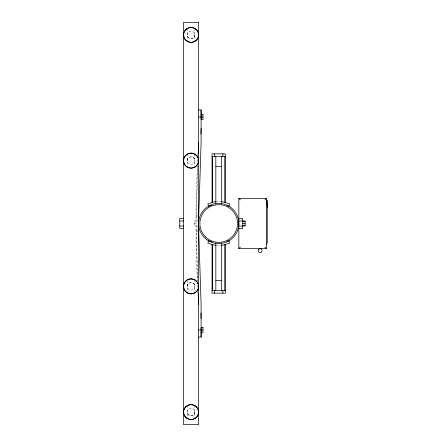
<?xml version="1.0" encoding="UTF-8"?>
<svg xmlns="http://www.w3.org/2000/svg" width="447" height="447" viewBox="0 0 447 447"><rect width="100%" height="100%" fill="white"/><g stroke="black" fill="none" stroke-linecap="round" stroke-linejoin="round"><path stroke-width="0.34" stroke-dasharray="2.23 1.68" d="M197.339 166.016L196.093 203.385L196.093 243.615L197.339 280.984M197.479 161.864L197.568 159.093M197.686 155.634L197.753 153.561M196.093 217.611L197.803 166.396M215.828 201.625L220.969 201.625M196.093 215.957L197.971 215.957M196.093 220.125L197.965 220.125M196.093 220.986L194.205 220.986L194.205 226.014L196.093 226.014M194.205 223.5L196.093 223.5M196.093 226.875L197.965 226.875M196.093 231.043L197.971 231.043M216.477 245.375L221.617 245.375M196.093 229.389L197.803 280.604M197.479 285.136L197.568 287.907M197.686 291.366L197.753 293.439M194.836 28.39L194.836 41.454M194.836 154.109L194.836 167.172M194.836 279.828L194.836 292.891M194.836 405.546L194.836 418.61M187.293 28.39L187.293 41.454M187.293 154.109L187.293 167.172M187.293 279.828L187.293 292.891M187.293 405.546L187.293 418.61M194.836 34.922A3.772 3.772 0 0 1 191.065 38.693A3.772 3.772 0 0 1 187.293 34.922M187.293 160.641A3.772 3.772 0 0 1 191.065 156.869A3.772 3.772 0 0 1 194.836 160.641A3.772 3.772 0 0 1 189.176 163.909A3.772 3.772 0 0 1 189.176 157.372A3.772 3.772 0 0 1 194.836 160.641M187.293 286.359A3.772 3.772 0 0 1 191.065 282.588A3.772 3.772 0 0 1 194.836 286.359A3.772 3.772 0 0 1 189.176 289.628A3.772 3.772 0 0 1 189.182 283.091A3.772 3.772 0 0 1 194.836 286.359M194.836 412.078A3.772 3.772 0 0 1 191.065 415.85A3.772 3.772 0 0 1 187.293 412.078M187.796 36.81A3.772 3.772 0 0 0 194.333 36.805A3.772 3.772 0 0 0 191.065 31.15A3.772 3.772 0 0 0 187.796 36.81M187.796 413.967A3.772 3.772 0 0 0 194.333 413.961A3.772 3.772 0 0 0 191.065 408.307A3.772 3.772 0 0 0 187.796 413.967"/><path stroke-width="0.67" d="M198.591 226.875L201.105 304.318L201.122 329.964L201.116 337.077L198.608 337.077M201.116 114.728L201.116 109.923L198.608 109.923M267.25 207.408L267.25 204.139L266.496 202.882L267.25 202.882M198.239 153.248L198.608 142.18M200.921 133.994L201.105 128.457M266.496 244.118L267.25 242.861L267.25 200.368L266.496 200.368M264.942 199.91L266.496 198.356L238.838 198.356L238.838 248.644L266.496 248.644L266.496 198.356M238.838 248.644L240.391 247.09M215.828 201.524L207.866 203.798L208.559 206.218L211.867 205.274M226.903 241.346L228.886 240.782L229.579 243.202L221.617 245.476M198.608 117.036L203.005 117.036M212.057 156.366L225.383 156.366M215.828 166.424L221.611 166.424M266.496 201.105L267.25 201.105M183.521 218.471L179.75 218.471L179.75 228.529L183.521 228.529M238.838 218.471L242.609 218.471L242.609 228.529L238.838 228.529M179.75 220.986L183.521 220.986M238.838 220.986L245.124 220.986L245.124 226.014L238.838 226.014M242.609 221.723L245.124 221.723M242.609 223.5L245.124 223.5M242.609 225.277L245.124 225.277M179.75 226.014L183.521 226.014M215.834 280.576L221.617 280.576M212.062 290.634L225.389 290.634M198.608 329.964L203.005 329.964M221.611 201.524L229.579 203.798L228.886 206.218L226.903 205.654M211.867 241.726L208.559 240.782L207.866 243.202L215.834 245.476M238.838 198.356L240.391 199.91M264.942 247.09L266.496 248.644M200.921 313.006L201.105 318.543M198.239 293.752L198.608 304.82M201.116 109.923L201.105 142.682L198.591 220.125M201.116 332.272L201.116 337.077M198.597 214.616L198.597 232.3M225.383 202.603L225.383 153.852L212.057 153.852L212.057 202.603M225.389 244.397L225.389 293.148L212.062 293.148L212.062 244.397M224.757 156.366L224.757 202.424M224.757 244.576L224.757 290.634M222.869 153.852L222.869 156.366M222.874 290.634L222.874 293.148M221.611 156.366L221.611 204.139M221.617 242.861L221.617 290.634M215.828 156.366L215.828 204.139M215.834 242.861L215.834 290.634M214.571 153.852L214.571 156.366M214.577 290.634L214.577 293.148M212.688 156.366L212.688 202.424M212.688 244.576L212.688 290.634M258.785 249.23L258.198 250.655L258.785 252.08L260.21 252.667L261.635 252.08L262.221 250.655L261.635 249.23L260.21 248.644L258.785 249.23M191.065 27.379L187.293 28.39A7.543 7.543 0 0 0 187.293 41.454L191.065 42.465L194.836 41.454A7.543 7.543 0 0 0 194.836 28.39L191.065 27.379M191.065 153.097L187.293 154.109A7.543 7.543 0 0 0 187.293 167.172L191.065 168.184L194.836 167.172A7.543 7.543 0 0 0 194.836 154.109L191.065 153.097M191.065 278.816L187.293 279.828A7.543 7.543 0 0 0 187.293 292.891L191.065 293.902L194.836 292.891A7.543 7.543 0 0 0 194.836 279.828L191.065 278.816M191.065 404.535L187.293 405.546A7.543 7.543 0 0 0 187.293 418.61L191.065 419.621L194.836 418.61A7.543 7.543 0 0 0 194.836 405.546L191.065 404.535A7.543 7.543 0 0 0 184.533 415.85A7.543 7.543 0 0 0 197.596 415.85A7.543 7.543 0 0 0 191.065 404.535M198.608 22.35L183.521 22.35L183.521 424.65L198.608 424.65L198.608 22.35M203.005 114.521L201.116 114.521L201.116 119.55L203.005 119.55L203.005 114.521M203.005 327.45L201.116 327.45L201.116 332.479L203.005 332.479L203.005 327.45M206.475 239.458A20.115 20.115 0 0 0 238.664 226.126A20.115 20.115 0 0 0 211.023 204.916A20.115 20.115 0 0 0 206.475 239.458M205.397 236.826A18.847 18.847 0 0 0 236.927 228.378A18.847 18.847 0 0 0 213.845 205.296A18.847 18.847 0 0 0 205.397 236.826M187.293 41.454A7.543 7.543 0 0 0 198.608 34.922A7.543 7.543 0 0 0 187.293 28.39A7.543 7.543 0 0 0 187.293 41.454M187.293 167.172A7.543 7.543 0 0 0 198.608 160.641A7.543 7.543 0 0 0 187.293 154.109A7.543 7.543 0 0 0 187.293 167.172M187.293 292.891A7.543 7.543 0 0 0 198.608 286.359A7.543 7.543 0 0 0 187.293 279.828A7.543 7.543 0 0 0 187.293 292.891"/></g></svg>
